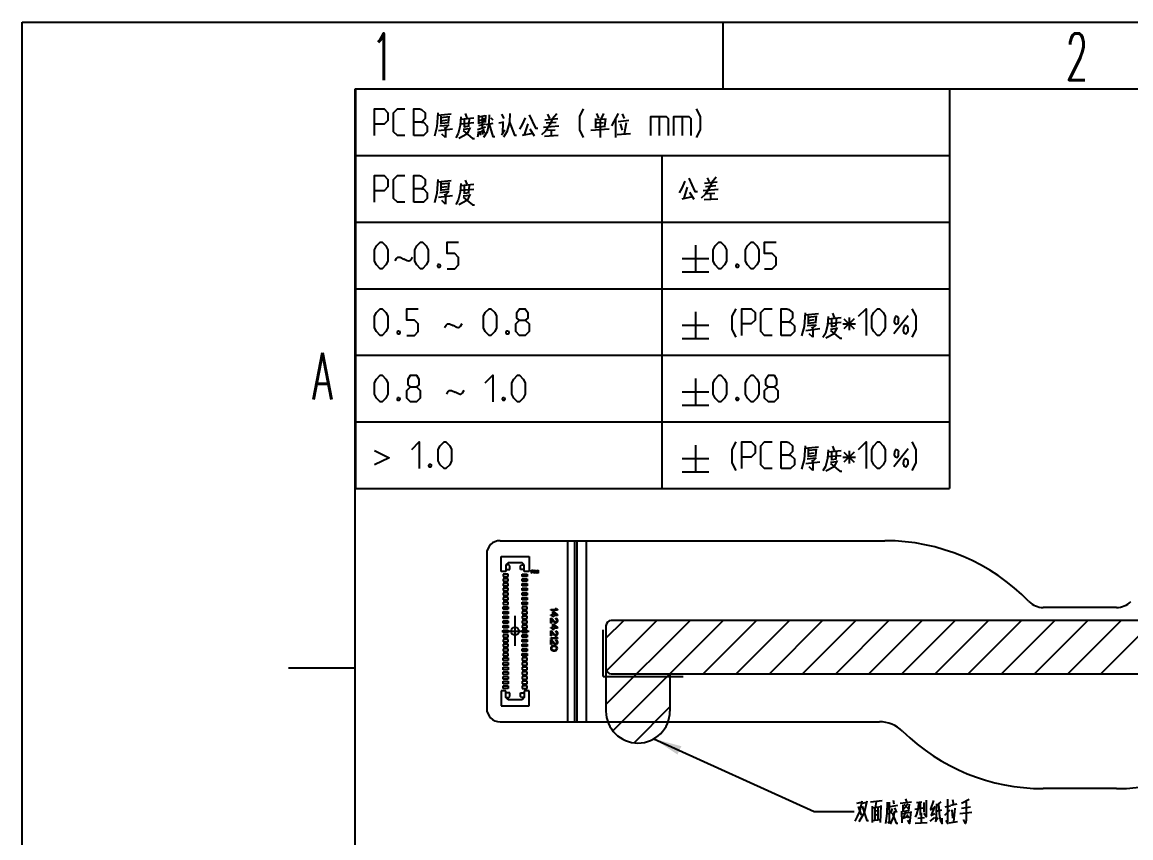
# Model space of a CAD drawing. Header units: millimetres. Extents: x 0 to 210, y 0 to 297.
# Drawn here: x 0 to 83.2, y 235.8 to 297 of the extents above; entities that cross this region are included whole.
import ezdxf

# ---------------------------------------------------------------- set-up
doc = ezdxf.new("R2010")
doc.units = ezdxf.units.MM
doc.header["$LTSCALE"] = 19.36
doc.layers.get('0').update_dxf_attribs({"linetype": 'CONTINUOUS'})
doc.layers.add('00_COSMETICS', color=7, linetype='CONTINUOUS')
doc.styles.get("Standard").update_dxf_attribs({"font": 'SIMPLEX.SHX', "width": 0.56})
doc.dimstyles.get("Standard").update_dxf_attribs({"dimtxt": 2, "dimasz": 2.1, "dimexe": 2, "dimexo": 0.35, "dimtad": 1, "dimzin": 0, "dimdsep": 46, "dimtxsty": 'Standard', "dimcen": 0.09, "dimazin": 0, "dimtol": 1, "dimtp": 0.01, "dimtm": 0.01, "dimtfac": 1, "dimtofl": 0, "dimtmove": 0, "dimatfit": 3, "dimfxl": 0, "dimtolj": 1, "dimtzin": 0, "dimarcsym": 0})

msp = doc.modelspace()

# ---------------------------------------------------------------- linework, layer by layer
at = {"color": 2}
for p, q in [((0, 0.009), (0, 297.009)), ((0, 297.009), (210, 297.009)), ((52.631, 292.009), (52.631, 297.009)), ((52.631, 292), (52.631, 297)), ((25.012, 292), (69.612, 292)), ((25.012, 292), (25.012, 262)), ((25.012, 291.991), (69.612, 291.991)), ((69.612, 291.991), (69.612, 261.991)), ((31.212, 290.027), (32.203, 290.124)), ((31.441, 289.962), (31.441, 289.349)), ((32.05, 289.898), (31.441, 289.833)), ((31.441, 289.607), (31.898, 289.672)), ((32.012, 289.478), (32.05, 289.962)), ((32.927, 289.736), (33.917, 289.833)), ((33.193, 289.736), (33.193, 289.124)), ((33.269, 290.156), (33.384, 289.833)), ((33.536, 289.22), (33.574, 289.736)), ((34.26, 290.027), (34.26, 289.382)), ((34.298, 289.898), (34.755, 289.995)), ((34.374, 289.736), (34.412, 289.607)), ((34.527, 289.962), (34.527, 288.995)), ((34.641, 289.801), (34.603, 289.607)), ((34.793, 290.027), (34.755, 289.478)), ((35.174, 289.833), (35.327, 289.672)), ((35.974, 290.091), (36.165, 289.769)), ((39.25, 289.672), (40.203, 289.769)), ((39.441, 290.091), (39.593, 289.769)), ((43.031, 289.769), (43.031, 289.059)), ((43.755, 289.736), (43.031, 289.672)), ((43.108, 290.156), (43.26, 289.801)), ((43.412, 288.349), (43.412, 289.704)), ((43.641, 290.156), (43.45, 289.736)), ((43.793, 289.769), (43.717, 289.188)), ((44.746, 290.156), (44.25, 289.22)), ((44.555, 289.769), (44.555, 288.349)), ((45.05, 290.124), (45.203, 289.769)), ((47.822, 289.919), (47.822, 288.491)), ((49.536, 289.919), (49.536, 288.491)), ((31.25, 288.865), (32.317, 288.995)), ((31.365, 289.22), (32.012, 289.285)), ((31.441, 289.414), (32.05, 289.478)), ((31.746, 288.995), (32.05, 289.317)), ((32.965, 289.382), (33.917, 289.478)), ((33.117, 288.962), (33.612, 289.027)), ((33.193, 289.156), (33.574, 289.22)), ((34.793, 289.124), (34.184, 288.93)), ((34.755, 289.349), (34.26, 289.22)), ((34.298, 289.446), (34.755, 289.543)), ((34.374, 288.833), (34.374, 288.511)), ((34.527, 288.898), (34.565, 288.575)), ((34.717, 288.64), (34.641, 288.962)), ((34.831, 289.317), (35.365, 289.414)), ((35.784, 289.446), (36.088, 289.511)), ((35.974, 288.543), (36.241, 288.93)), ((36.088, 289.543), (36.05, 288.607)), ((37.955, 289.382), (37.688, 288.543)), ((38.108, 288.995), (38.45, 288.478)), ((39.136, 289.124), (40.279, 289.22)), ((40.088, 289.478), (39.327, 289.414)), ((39.441, 288.898), (40.012, 288.93)), ((39.708, 288.898), (39.708, 288.446)), ((42.688, 288.898), (44.06, 288.995)), ((43.031, 289.124), (43.793, 289.188)), ((43.146, 289.446), (43.641, 289.478)), ((44.746, 289.543), (45.546, 289.64)), ((44.898, 289.382), (45.05, 288.898)), ((45.355, 289.446), (45.203, 288.607)), ((31.784, 288.349), (31.517, 288.607)), ((33.384, 288.607), (32.774, 288.285)), ((34.26, 288.801), (34.184, 288.382)), ((37.574, 288.511), (38.336, 288.672)), ((39.212, 288.446), (40.241, 288.511)), ((44.669, 288.575), (45.66, 288.64)), ((25.012, 286.991), (69.612, 286.991)), ((48.012, 286.991), (48.012, 261.991)), ((31.212, 285.027), (32.203, 285.124)), ((31.441, 284.962), (31.441, 284.349)), ((32.05, 284.898), (31.441, 284.833)), ((31.441, 284.607), (31.898, 284.672)), ((32.012, 284.478), (32.05, 284.962)), ((32.927, 284.736), (33.917, 284.833)), ((33.193, 284.736), (33.193, 284.124)), ((33.269, 285.156), (33.384, 284.833)), ((33.536, 284.22), (33.574, 284.736)), ((51.231, 284.91), (52.184, 285.007)), ((52.069, 284.717), (51.308, 284.652)), ((51.422, 285.329), (51.574, 285.007)), ((31.25, 283.865), (32.317, 283.995)), ((31.365, 284.22), (32.012, 284.285)), ((31.441, 284.414), (32.05, 284.478)), ((31.746, 283.995), (32.05, 284.317)), ((32.965, 284.382), (33.917, 284.478)), ((33.117, 283.962), (33.612, 284.027)), ((33.193, 284.156), (33.574, 284.22)), ((49.555, 283.749), (50.317, 283.91)), ((49.936, 284.62), (49.669, 283.781)), ((50.088, 284.233), (50.431, 283.716)), ((51.117, 284.362), (52.26, 284.458)), ((51.422, 284.136), (51.993, 284.168)), ((51.688, 284.136), (51.688, 283.684)), ((31.784, 283.349), (31.517, 283.607)), ((33.384, 283.607), (32.774, 283.285)), ((51.193, 283.684), (52.222, 283.749)), ((25.012, 281.991), (69.612, 281.991)), ((50.546, 280.253), (50.546, 278.253)), ((28.907, 279.091), (28.641, 279.22)), ((29.288, 279.349), (29.174, 279.156)), ((49.546, 279.253), (51.546, 279.253)), ((49.546, 278.253), (51.546, 278.253)), ((25.012, 276.991), (69.612, 276.991)), ((50.546, 275.253), (50.546, 273.253)), ((58.784, 275.027), (59.774, 275.124)), ((59.012, 274.962), (59.012, 274.349)), ((59.622, 274.898), (59.012, 274.833)), ((59.012, 274.607), (59.469, 274.672)), ((59.584, 274.478), (59.622, 274.962)), ((60.498, 274.736), (61.488, 274.833)), ((60.765, 274.736), (60.765, 274.124)), ((60.841, 275.156), (60.955, 274.833)), ((61.108, 274.22), (61.146, 274.736)), ((61.698, 274.729), (62.46, 273.967)), ((62.46, 274.729), (61.698, 273.967)), ((62.079, 274.824), (62.079, 273.872)), ((66.517, 274.962), (65.45, 273.607)), ((65.527, 274.833), (65.488, 274.736)), ((65.488, 274.736), (65.488, 274.607)), ((65.565, 274.898), (65.527, 274.833)), ((65.641, 274.93), (65.565, 274.898)), ((65.641, 274.93), (65.717, 274.898)), ((65.717, 274.898), (65.755, 274.833)), ((65.755, 274.833), (65.793, 274.736)), ((32.622, 274.091), (32.355, 274.22)), ((33.003, 274.349), (32.888, 274.156)), ((49.546, 274.253), (51.546, 274.253)), ((58.822, 273.865), (59.888, 273.995)), ((58.936, 274.22), (59.584, 274.285)), ((59.012, 274.414), (59.622, 274.478)), ((59.317, 273.995), (59.622, 274.317)), ((60.536, 274.382), (61.488, 274.478)), ((60.688, 273.962), (61.184, 274.027)), ((60.765, 274.156), (61.146, 274.22)), ((61.603, 274.348), (62.555, 274.348)), ((65.488, 274.511), (65.488, 274.607)), ((65.527, 274.382), (65.488, 274.511)), ((65.565, 274.349), (65.527, 274.382)), ((65.641, 274.317), (65.565, 274.349)), ((65.641, 274.317), (65.717, 274.349)), ((66.327, 274.22), (66.25, 274.22)), ((66.327, 274.22), (66.403, 274.22)), ((49.546, 273.253), (51.546, 273.253)), ((59.355, 273.349), (59.088, 273.607)), ((60.955, 273.607), (60.346, 273.285)), ((66.327, 273.607), (66.403, 273.64)), ((66.403, 273.64), (66.441, 273.704)), ((25.012, 271.991), (69.612, 271.991)), ((50.546, 270.253), (50.546, 268.253)), ((32.765, 269.091), (32.498, 269.22)), ((33.146, 269.349), (33.031, 269.156)), ((49.546, 269.253), (51.546, 269.253)), ((49.546, 268.253), (51.546, 268.253)), ((25.012, 266.991), (69.612, 266.991)), ((50.546, 265.253), (50.546, 263.253)), ((58.784, 265.027), (59.774, 265.124)), ((59.012, 264.962), (59.012, 264.349)), ((59.622, 264.898), (59.012, 264.833)), ((59.584, 264.478), (59.622, 264.962)), ((60.498, 264.736), (61.488, 264.833)), ((60.765, 264.736), (60.765, 264.124)), ((60.841, 265.156), (60.955, 264.833)), ((61.108, 264.22), (61.146, 264.736)), ((61.698, 264.729), (62.46, 263.967)), ((62.46, 264.729), (61.698, 263.967)), ((62.079, 264.824), (62.079, 263.872)), ((66.517, 264.962), (65.45, 263.607)), ((65.527, 264.833), (65.488, 264.736)), ((65.488, 264.736), (65.488, 264.607)), ((65.565, 264.898), (65.527, 264.833)), ((65.641, 264.93), (65.565, 264.898)), ((65.641, 264.93), (65.717, 264.898)), ((65.717, 264.898), (65.755, 264.833)), ((65.755, 264.833), (65.793, 264.736)), ((49.546, 264.253), (51.546, 264.253)), ((58.822, 263.865), (59.888, 263.995)), ((58.936, 264.22), (59.584, 264.285)), ((59.012, 264.607), (59.469, 264.672)), ((59.012, 264.414), (59.622, 264.478)), ((59.317, 263.995), (59.622, 264.317)), ((60.536, 264.382), (61.488, 264.478)), ((60.688, 263.962), (61.184, 264.027)), ((60.765, 264.156), (61.146, 264.22)), ((61.603, 264.348), (62.555, 264.348)), ((65.488, 264.511), (65.488, 264.607)), ((65.527, 264.382), (65.488, 264.511)), ((65.565, 264.349), (65.527, 264.382)), ((65.641, 264.317), (65.565, 264.349)), ((65.641, 264.317), (65.717, 264.349)), ((66.327, 264.22), (66.25, 264.22)), ((66.327, 264.22), (66.403, 264.22)), ((49.546, 263.253), (51.546, 263.253)), ((59.355, 263.349), (59.088, 263.607)), ((60.955, 263.607), (60.346, 263.285)), ((66.327, 263.607), (66.403, 263.64)), ((66.403, 263.64), (66.441, 263.704)), ((25.012, 261.991), (69.612, 261.991)), ((43.829, 250.737), (45.162, 252.07)), ((43.829, 248.248), (47.651, 252.07)), ((43.829, 245.759), (50.14, 252.07)), ((44.344, 243.785), (52.629, 252.07)), ((51.118, 248.07), (55.118, 252.07)), ((53.607, 248.07), (57.607, 252.07)), ((56.096, 248.07), (60.096, 252.07)), ((58.585, 248.07), (62.585, 252.07)), ((61.074, 248.07), (65.074, 252.07)), ((63.563, 248.07), (67.563, 252.07)), ((66.052, 248.07), (70.052, 252.07)), ((68.541, 248.07), (72.541, 252.07)), ((71.03, 248.07), (75.03, 252.07)), ((73.519, 248.07), (77.519, 252.07)), ((76.008, 248.07), (80.008, 252.07)), ((78.497, 248.07), (82.497, 252.07)), ((80.986, 248.07), (84.986, 252.07)), ((20, 248.509), (25, 248.509)), ((45.936, 242.888), (48.629, 245.581)), ((62.672, 238.368), (63.018, 238.433)), ((62.752, 238.11), (62.992, 237.465)), ((63.098, 238.368), (63.392, 238.433)), ((64.565, 238.53), (63.685, 238.433)), ((63.818, 238.142), (63.818, 236.917)), ((64.458, 238.078), (63.818, 237.981)), ((64.058, 238.013), (64.138, 238.465)), ((64.432, 236.917), (64.485, 238.175)), ((64.938, 238.433), (64.912, 237.594)), ((64.938, 238.304), (65.098, 238.336)), ((65.098, 238.433), (65.098, 236.852)), ((65.178, 238.11), (65.738, 238.207)), ((65.392, 238.594), (65.445, 238.304)), ((65.925, 238.368), (66.778, 238.465)), ((66.112, 238.239), (66.112, 237.788)), ((66.485, 238.304), (66.192, 237.917)), ((66.192, 238.271), (66.512, 237.949)), ((66.325, 238.691), (66.378, 238.465)), ((66.565, 237.788), (66.618, 238.271)), ((67.152, 238.401), (67.552, 238.465)), ((67.418, 238.433), (67.418, 237.465)), ((67.685, 238.401), (67.685, 237.691)), ((68.405, 238.562), (68.192, 237.917)), ((68.512, 238.142), (68.245, 237.465)), ((68.645, 238.304), (68.592, 236.981)), ((69.658, 238.142), (69.258, 238.046)), ((70.165, 238.271), (69.685, 238.175)), ((69.845, 238.626), (69.925, 238.239)), ((71.098, 238.626), (70.512, 238.336)), ((70.512, 237.981), (71.205, 238.078)), ((64.005, 238.013), (64.005, 237.078)), ((64.192, 237.788), (64.005, 237.755)), ((64.005, 237.465), (64.192, 237.497)), ((64.245, 238.013), (64.245, 237.11)), ((64.912, 237.594), (64.805, 236.82)), ((64.912, 237.562), (65.072, 237.594)), ((64.938, 237.917), (65.072, 237.981)), ((65.312, 237.949), (65.178, 237.594)), ((65.498, 238.013), (65.632, 237.659)), ((66.005, 237.755), (66.032, 236.884)), ((66.032, 237.594), (66.698, 237.691)), ((66.085, 237.755), (66.565, 237.82)), ((66.112, 237.239), (66.458, 237.368)), ((66.352, 237.788), (66.138, 237.239)), ((66.405, 237.497), (66.538, 237.239)), ((67.018, 237.917), (67.605, 238.013)), ((67.232, 237.239), (67.738, 237.272)), ((67.498, 237.626), (67.498, 236.917)), ((68.165, 237.852), (68.458, 238.013)), ((68.165, 237.013), (68.512, 237.272)), ((68.218, 237.433), (68.512, 237.594)), ((68.538, 236.981), (68.778, 237.272)), ((68.645, 237.755), (69.045, 237.852)), ((69.258, 237.465), (69.658, 237.852)), ((69.792, 237.852), (69.845, 237.239)), ((69.952, 236.949), (70.032, 237.981)), ((70.405, 237.594), (71.285, 237.691)), ((63.818, 237.046), (64.432, 237.142)), ((65.098, 236.82), (64.992, 236.949)), ((67.045, 236.852), (67.952, 236.917)), ((69.605, 236.884), (70.218, 236.981))]:
    msp.add_line(p, q, dxfattribs=at)
at = {"color": 7}
for p, q in [((25, 5.009), (25, 292.009)), ((25, 292.009), (205, 292.009)), ((25, 292), (205, 292)), ((35.876, 258.07), (64.767, 258.07)), ((34.876, 257.07), (34.876, 245.47)), ((82.157, 253.053), (76.657, 253.053)), ((43.829, 251.67), (43.829, 248.47)), ((106.883, 252.07), (44.229, 252.07)), ((44.229, 248.07), (106.883, 248.07)), ((35.876, 244.47), (64.352, 244.47)), ((82.157, 239.453), (76.657, 239.453))]:
    msp.add_line(p, q, dxfattribs=at)
at = {"color": 9}
for p, q in [((40.97, 244.47), (40.97, 258.07)), ((41.498, 244.47), (41.498, 258.07)), ((41.652, 258.07), (41.652, 244.47)), ((42.329, 258.07), (42.329, 244.47))]:
    msp.add_line(p, q, dxfattribs=at)
at = {"color": 4}
for p, q in [((43.629, 247.87), (43.629, 251.37)), ((43.829, 248.47), (43.829, 245.27)), ((48.629, 248.07), (48.629, 245.27)), ((43.629, 247.87), (49.629, 247.87))]:
    msp.add_line(p, q, dxfattribs=at)
at = {"color": 2}
for points in [[(26.45, 288.491), (26.45, 290.491), (27.165, 290.491), (27.45, 290.205), (27.45, 289.634), (27.165, 289.348), (26.45, 289.348)], [(28.736, 288.491), (28.165, 288.491), (27.879, 288.776), (27.879, 290.205), (28.165, 290.491), (28.736, 290.491)], [(29.403, 288.491), (29.403, 290.491), (29.831, 290.491), (29.974, 290.443), (30.26, 290.205), (30.26, 289.776), (29.974, 289.491), (29.403, 289.491)], [(42.146, 288.348), (41.86, 288.919), (41.86, 289.919), (42.146, 290.491)], [(50.631, 288.348), (50.917, 288.919), (50.917, 289.919), (50.631, 290.491)], [(31.212, 290.188), (31.136, 289.156), (30.946, 288.446)], [(32.927, 289.898), (32.888, 289.253), (32.736, 288.64), (32.546, 288.317)], [(35.06, 290.059), (35.022, 289.382), (34.908, 288.769), (34.641, 288.349)], [(36.622, 290.156), (36.584, 289.511), (36.965, 288.511), (37.117, 288.511)], [(37.765, 289.833), (37.536, 289.317), (37.346, 288.962)], [(38.069, 290.059), (38.527, 289.059), (38.717, 289.059)], [(40.127, 290.124), (39.784, 289.736), (39.631, 289.349), (39.288, 288.833), (38.984, 288.543)], [(47.203, 288.491), (47.203, 289.919), (48.346, 289.919), (48.488, 289.776), (48.488, 288.491)], [(48.917, 288.491), (48.917, 289.919), (50.06, 289.919), (50.203, 289.776), (50.203, 288.491)], [(29.974, 289.491), (30.117, 289.491), (30.403, 289.205), (30.403, 288.776), (30.117, 288.491), (29.403, 288.491)], [(31.708, 289.124), (31.784, 288.93), (31.784, 288.349)], [(33.117, 288.865), (33.803, 288.285), (33.955, 288.285)], [(33.384, 288.607), (33.498, 288.801), (33.65, 289.091)], [(35.06, 289.349), (35.327, 288.414), (35.479, 288.414)], [(36.584, 289.511), (36.393, 288.769), (36.127, 288.382)], [(26.45, 283.491), (26.45, 285.491), (27.165, 285.491), (27.45, 285.205), (27.45, 284.634), (27.165, 284.348), (26.45, 284.348)], [(28.736, 283.491), (28.165, 283.491), (27.879, 283.776), (27.879, 285.205), (28.165, 285.491), (28.736, 285.491)], [(29.403, 283.491), (29.403, 285.491), (29.831, 285.491), (29.974, 285.443), (30.26, 285.205), (30.26, 284.776), (29.974, 284.491), (29.403, 284.491)], [(31.212, 285.188), (31.136, 284.156), (30.946, 283.446)], [(32.927, 284.898), (32.888, 284.253), (32.736, 283.64), (32.546, 283.317)], [(49.746, 285.071), (49.517, 284.555), (49.327, 284.2)], [(50.05, 285.297), (50.508, 284.297), (50.698, 284.297)], [(52.107, 285.362), (51.765, 284.975), (51.612, 284.587), (51.269, 284.071), (50.965, 283.781)], [(29.974, 284.491), (30.117, 284.491), (30.403, 284.205), (30.403, 283.776), (30.117, 283.491), (29.403, 283.491)], [(31.708, 284.124), (31.784, 283.93), (31.784, 283.349)], [(33.117, 283.865), (33.803, 283.285), (33.955, 283.285)], [(33.384, 283.607), (33.498, 283.801), (33.65, 284.091)], [(26.45, 279.062), (26.45, 279.919), (26.593, 280.205), (26.879, 280.491), (27.022, 280.491), (27.308, 280.205), (27.45, 279.919), (27.45, 279.062), (27.308, 278.776), (27.022, 278.491), (26.879, 278.491), (26.593, 278.776), (26.45, 279.062)], [(29.479, 279.062), (29.479, 279.919), (29.622, 280.205), (29.908, 280.491), (30.05, 280.491), (30.336, 280.205), (30.479, 279.919), (30.479, 279.062), (30.336, 278.776), (30.05, 278.491), (29.908, 278.491), (29.622, 278.776), (29.479, 279.062)], [(31.908, 278.491), (32.479, 278.491), (32.765, 278.776), (32.765, 279.348), (32.479, 279.634), (31.908, 279.634), (31.908, 280.491), (32.765, 280.491)], [(51.879, 279.062), (51.879, 279.919), (52.022, 280.205), (52.308, 280.491), (52.45, 280.491), (52.736, 280.205), (52.879, 279.919), (52.879, 279.062), (52.736, 278.776), (52.45, 278.491), (52.308, 278.491), (52.022, 278.776), (51.879, 279.062)], [(54.307, 279.062), (54.307, 279.919), (54.45, 280.205), (54.736, 280.491), (54.879, 280.491), (55.165, 280.205), (55.307, 279.919), (55.307, 279.062), (55.165, 278.776), (54.879, 278.491), (54.736, 278.491), (54.45, 278.776), (54.307, 279.062)], [(55.736, 278.491), (56.308, 278.491), (56.593, 278.776), (56.593, 279.348), (56.308, 279.634), (55.736, 279.634), (55.736, 280.491), (56.593, 280.491)], [(27.993, 279.091), (28.108, 279.253), (28.222, 279.349), (28.298, 279.349), (28.374, 279.349), (28.641, 279.22)], [(29.174, 279.156), (29.098, 279.091), (29.022, 279.059), (28.907, 279.091)], [(31.336, 278.824), (31.384, 278.729), (31.384, 278.681), (31.336, 278.586), (31.241, 278.586), (31.193, 278.681), (31.193, 278.729), (31.241, 278.824), (31.336, 278.824)], [(53.736, 278.824), (53.784, 278.729), (53.784, 278.681), (53.736, 278.586), (53.641, 278.586), (53.593, 278.681), (53.593, 278.729), (53.641, 278.824), (53.736, 278.824)], [(26.45, 274.062), (26.45, 274.919), (26.593, 275.205), (26.879, 275.491), (27.022, 275.491), (27.308, 275.205), (27.45, 274.919), (27.45, 274.062), (27.308, 273.776), (27.022, 273.491), (26.879, 273.491), (26.593, 273.776), (26.45, 274.062)], [(28.879, 273.491), (29.45, 273.491), (29.736, 273.776), (29.736, 274.348), (29.45, 274.634), (28.879, 274.634), (28.879, 275.491), (29.736, 275.491)], [(34.622, 274.062), (34.622, 274.919), (34.765, 275.205), (35.05, 275.491), (35.193, 275.491), (35.479, 275.205), (35.622, 274.919), (35.622, 274.062), (35.479, 273.776), (35.193, 273.491), (35.05, 273.491), (34.765, 273.776), (34.622, 274.062)], [(37.336, 274.634), (37.146, 274.776), (37.146, 275.205), (37.336, 275.491), (37.765, 275.491), (37.955, 275.205), (37.955, 274.776), (37.765, 274.634), (38.05, 274.348), (38.05, 273.776), (37.765, 273.491), (37.336, 273.491), (37.05, 273.776)], [(53.593, 273.348), (53.307, 273.919), (53.307, 274.919), (53.593, 275.491)], [(54.022, 273.491), (54.022, 275.491), (54.736, 275.491), (55.022, 275.205), (55.022, 274.634), (54.736, 274.348), (54.022, 274.348)], [(56.308, 273.491), (55.736, 273.491), (55.45, 273.776), (55.45, 275.205), (55.736, 275.491), (56.308, 275.491)], [(56.974, 273.491), (56.974, 275.491), (57.403, 275.491), (57.546, 275.443), (57.831, 275.205), (57.831, 274.776), (57.546, 274.491), (56.974, 274.491)], [(58.784, 275.188), (58.707, 274.156), (58.517, 273.446)], [(60.498, 274.898), (60.46, 274.253), (60.308, 273.64), (60.117, 273.317)], [(62.793, 274.919), (63.365, 275.491), (63.365, 273.491)], [(63.793, 274.062), (63.793, 274.919), (63.936, 275.205), (64.222, 275.491), (64.365, 275.491), (64.65, 275.205), (64.793, 274.919), (64.793, 274.062), (64.65, 273.776), (64.365, 273.491), (64.222, 273.491), (63.936, 273.776), (63.793, 274.062)], [(65.717, 274.349), (65.755, 274.382), (65.793, 274.511), (65.793, 274.607), (65.793, 274.736)], [(66.822, 273.348), (67.108, 273.919), (67.108, 274.919), (66.822, 275.491)], [(31.708, 274.091), (31.822, 274.253), (31.936, 274.349), (32.012, 274.349), (32.088, 274.349), (32.355, 274.22)], [(32.888, 274.156), (32.812, 274.091), (32.736, 274.059), (32.622, 274.091)], [(37.05, 273.776), (37.05, 274.348), (37.336, 274.634), (37.765, 274.634)], [(57.546, 274.491), (57.688, 274.491), (57.974, 274.205), (57.974, 273.776), (57.688, 273.491), (56.974, 273.491)], [(59.279, 274.124), (59.355, 273.93), (59.355, 273.349)], [(60.688, 273.865), (61.374, 273.285), (61.527, 273.285)], [(60.955, 273.607), (61.069, 273.801), (61.222, 274.091)], [(66.25, 274.22), (66.212, 274.156), (66.174, 274.059), (66.174, 273.93)], [(66.327, 273.607), (66.25, 273.64), (66.212, 273.704), (66.174, 273.801), (66.174, 273.93)], [(66.403, 274.22), (66.441, 274.156), (66.479, 274.059)], [(66.479, 274.059), (66.479, 273.93), (66.479, 273.801), (66.441, 273.704)], [(28.308, 273.824), (28.355, 273.729), (28.355, 273.681), (28.308, 273.586), (28.212, 273.586), (28.165, 273.681), (28.165, 273.729), (28.212, 273.824), (28.308, 273.824)], [(36.479, 273.824), (36.527, 273.729), (36.527, 273.681), (36.479, 273.586), (36.384, 273.586), (36.336, 273.681), (36.336, 273.729), (36.384, 273.824), (36.479, 273.824)], [(26.45, 269.062), (26.45, 269.919), (26.593, 270.205), (26.879, 270.491), (27.022, 270.491), (27.308, 270.205), (27.45, 269.919), (27.45, 269.062), (27.308, 268.776), (27.022, 268.491), (26.879, 268.491), (26.593, 268.776), (26.45, 269.062)], [(29.165, 269.634), (28.974, 269.776), (28.974, 270.205), (29.165, 270.491), (29.593, 270.491), (29.784, 270.205), (29.784, 269.776), (29.593, 269.634), (29.879, 269.348), (29.879, 268.776), (29.593, 268.491), (29.165, 268.491), (28.879, 268.776)], [(34.765, 269.919), (35.336, 270.491), (35.336, 268.491)], [(36.765, 269.062), (36.765, 269.919), (36.908, 270.205), (37.193, 270.491), (37.336, 270.491), (37.622, 270.205), (37.765, 269.919), (37.765, 269.062), (37.622, 268.776), (37.336, 268.491), (37.193, 268.491), (36.908, 268.776), (36.765, 269.062)], [(51.879, 269.062), (51.879, 269.919), (52.022, 270.205), (52.308, 270.491), (52.45, 270.491), (52.736, 270.205), (52.879, 269.919), (52.879, 269.062), (52.736, 268.776), (52.45, 268.491), (52.308, 268.491), (52.022, 268.776), (51.879, 269.062)], [(54.307, 269.062), (54.307, 269.919), (54.45, 270.205), (54.736, 270.491), (54.879, 270.491), (55.165, 270.205), (55.307, 269.919), (55.307, 269.062), (55.165, 268.776), (54.879, 268.491), (54.736, 268.491), (54.45, 268.776), (54.307, 269.062)], [(56.022, 269.634), (55.831, 269.776), (55.831, 270.205), (56.022, 270.491), (56.45, 270.491), (56.641, 270.205), (56.641, 269.776), (56.45, 269.634), (56.736, 269.348), (56.736, 268.776), (56.45, 268.491), (56.022, 268.491), (55.736, 268.776)], [(28.879, 268.776), (28.879, 269.348), (29.165, 269.634), (29.593, 269.634)], [(31.85, 269.091), (31.965, 269.253), (32.079, 269.349), (32.155, 269.349), (32.231, 269.349), (32.498, 269.22)], [(33.031, 269.156), (32.955, 269.091), (32.879, 269.059), (32.765, 269.091)], [(55.736, 268.776), (55.736, 269.348), (56.022, 269.634), (56.45, 269.634)], [(28.308, 268.824), (28.355, 268.729), (28.355, 268.681), (28.308, 268.586), (28.212, 268.586), (28.165, 268.681), (28.165, 268.729), (28.212, 268.824), (28.308, 268.824)], [(36.193, 268.824), (36.241, 268.729), (36.241, 268.681), (36.193, 268.586), (36.098, 268.586), (36.05, 268.681), (36.05, 268.729), (36.098, 268.824), (36.193, 268.824)], [(53.736, 268.824), (53.784, 268.729), (53.784, 268.681), (53.736, 268.586), (53.641, 268.586), (53.593, 268.681), (53.593, 268.729), (53.641, 268.824), (53.736, 268.824)], [(26.441, 264.833), (27.546, 264.285), (26.441, 263.769)], [(29.241, 264.919), (29.812, 265.491), (29.812, 263.491)], [(31.241, 264.062), (31.241, 264.919), (31.384, 265.205), (31.669, 265.491), (31.812, 265.491), (32.098, 265.205), (32.241, 264.919), (32.241, 264.062), (32.098, 263.776), (31.812, 263.491), (31.669, 263.491), (31.384, 263.776), (31.241, 264.062)], [(53.593, 263.348), (53.307, 263.919), (53.307, 264.919), (53.593, 265.491)], [(54.022, 263.491), (54.022, 265.491), (54.736, 265.491), (55.022, 265.205), (55.022, 264.634), (54.736, 264.348), (54.022, 264.348)], [(56.308, 263.491), (55.736, 263.491), (55.45, 263.776), (55.45, 265.205), (55.736, 265.491), (56.308, 265.491)], [(56.974, 263.491), (56.974, 265.491), (57.403, 265.491), (57.546, 265.443), (57.831, 265.205), (57.831, 264.776), (57.546, 264.491), (56.974, 264.491)], [(58.784, 265.188), (58.707, 264.156), (58.517, 263.446)], [(60.498, 264.898), (60.46, 264.253), (60.308, 263.64), (60.117, 263.317)], [(62.793, 264.919), (63.365, 265.491), (63.365, 263.491)], [(63.793, 264.062), (63.793, 264.919), (63.936, 265.205), (64.222, 265.491), (64.365, 265.491), (64.65, 265.205), (64.793, 264.919), (64.793, 264.062), (64.65, 263.776), (64.365, 263.491), (64.222, 263.491), (63.936, 263.776), (63.793, 264.062)], [(65.717, 264.349), (65.755, 264.382), (65.793, 264.511), (65.793, 264.607), (65.793, 264.736)], [(66.822, 263.348), (67.108, 263.919), (67.108, 264.919), (66.822, 265.491)], [(57.546, 264.491), (57.688, 264.491), (57.974, 264.205), (57.974, 263.776), (57.688, 263.491), (56.974, 263.491)], [(59.279, 264.124), (59.355, 263.93), (59.355, 263.349)], [(60.688, 263.865), (61.374, 263.285), (61.527, 263.285)], [(60.955, 263.607), (61.069, 263.801), (61.222, 264.091)], [(66.25, 264.22), (66.212, 264.156), (66.174, 264.059), (66.174, 263.93)], [(66.327, 263.607), (66.25, 263.64), (66.212, 263.704), (66.174, 263.801), (66.174, 263.93)], [(66.403, 264.22), (66.441, 264.156), (66.479, 264.059)], [(66.479, 264.059), (66.479, 263.93), (66.479, 263.801), (66.441, 263.704)], [(30.669, 263.824), (30.717, 263.729), (30.717, 263.681), (30.669, 263.586), (30.574, 263.586), (30.527, 263.681), (30.527, 263.729), (30.574, 263.824), (30.669, 263.824)], [(63.045, 238.497), (62.885, 237.788), (62.698, 237.368), (62.512, 237.013)], [(63.418, 238.497), (63.205, 237.626), (62.805, 236.949)], [(63.072, 238.142), (63.418, 237.046), (63.525, 237.046)], [(67.285, 238.401), (67.258, 237.981), (67.152, 237.53), (67.045, 237.304)], [(67.872, 238.594), (67.872, 237.336), (67.685, 237.594)], [(68.965, 238.465), (68.805, 238.304), (68.645, 238.207)], [(68.805, 238.304), (68.832, 237.594), (68.912, 237.078), (69.072, 236.82), (69.072, 237.239)], [(69.338, 237.078), (69.498, 236.82), (69.498, 238.659)], [(70.858, 238.465), (70.858, 237.078), (70.832, 236.82), (70.672, 237.142)], [(65.498, 237.755), (65.418, 237.368), (65.152, 236.788)], [(65.312, 237.626), (65.605, 236.852), (65.738, 236.852)], [(66.725, 237.723), (66.618, 236.82), (66.485, 237.078)]]:
    msp.add_lwpolyline(points, dxfattribs=at)
at = {"color": 7}
for centre, radius, start, end in [((35.876, 257.07), 1, 90, 180), ((64.767, 242.97), 15.1, 44.25124, 90), ((76.657, 254.553), 1.5, 224.25124, 270), ((82.157, 254.553), 1.5, 270, 315.74876), ((44.229, 251.67), 0.4, 90, 180), ((44.229, 248.47), 0.4, 180, 270), ((35.876, 245.47), 1, 180, 270), ((64.352, 241.97), 2.5, 45.64124, 90), ((76.657, 254.553), 15.1, 225.64124, 270), ((82.157, 254.553), 15.1, 270, 314.35876)]:
    msp.add_arc(centre, radius, start, end, dxfattribs=at)
at = {"color": 4}
msp.add_arc((46.229, 245.27), 2.4, 180, 360, dxfattribs=at)
at = {"layer": '00_COSMETICS', "color": 2}
for p, q in [((35.956, 255.75), (35.956, 256.87)), ((35.956, 256.87), (38.056, 256.87)), ((36.486, 256.41), (36.321, 256.25)), ((37.526, 256.41), (36.486, 256.41)), ((37.691, 256.25), (37.526, 256.41)), ((38.056, 256.87), (38.056, 255.75)), ((36.321, 255.75), (35.956, 255.75)), ((36.106, 255.56), (36.106, 255.38)), ((36.476, 255.56), (36.106, 255.56)), ((36.321, 256.25), (36.321, 255.75)), ((36.531, 256.25), (36.321, 256.25)), ((36.321, 255.9), (36.601, 255.9)), ((36.476, 255.38), (36.476, 255.56)), ((36.601, 256.18), (36.531, 256.25)), ((36.601, 255.9), (36.601, 256.18)), ((37.411, 256.18), (37.481, 256.25)), ((37.411, 255.9), (37.411, 256.18)), ((37.691, 255.9), (37.411, 255.9)), ((37.481, 256.25), (37.691, 256.25)), ((37.536, 255.38), (37.536, 255.56)), ((37.536, 255.56), (37.906, 255.56)), ((37.691, 255.75), (37.691, 256.25)), ((38.056, 255.75), (37.691, 255.75)), ((37.906, 255.56), (37.906, 255.38)), ((38.231, 255.638), (38.231, 255.845)), ((38.231, 255.845), (38.334, 255.845)), ((38.257, 255.638), (38.231, 255.638)), ((38.257, 255.823), (38.257, 255.757)), ((38.338, 255.823), (38.257, 255.823)), ((38.257, 255.757), (38.338, 255.757)), ((38.257, 255.73), (38.257, 255.638)), ((38.334, 255.73), (38.257, 255.73)), ((38.334, 255.845), (38.356, 255.84)), ((38.356, 255.735), (38.334, 255.73)), ((38.351, 255.818), (38.338, 255.823)), ((38.338, 255.757), (38.351, 255.761)), ((38.36, 255.809), (38.351, 255.818)), ((38.351, 255.761), (38.36, 255.77)), ((38.356, 255.84), (38.373, 255.827)), ((38.373, 255.748), (38.356, 255.735)), ((38.364, 255.796), (38.36, 255.809)), ((38.36, 255.77), (38.364, 255.783)), ((38.364, 255.783), (38.364, 255.796)), ((38.373, 255.827), (38.386, 255.809)), ((38.386, 255.766), (38.373, 255.748)), ((38.386, 255.809), (38.39, 255.796)), ((38.39, 255.779), (38.386, 255.766)), ((38.39, 255.796), (38.39, 255.779)), ((38.424, 255.638), (38.424, 255.845)), ((38.424, 255.845), (38.45, 255.845)), ((38.45, 255.638), (38.424, 255.638)), ((38.45, 255.845), (38.45, 255.638)), ((38.484, 255.638), (38.484, 255.845)), ((38.484, 255.845), (38.523, 255.845)), ((38.51, 255.638), (38.484, 255.638)), ((38.51, 255.818), (38.51, 255.638)), ((38.618, 255.638), (38.51, 255.818)), ((38.523, 255.845), (38.631, 255.669)), ((38.656, 255.638), (38.618, 255.638)), ((38.631, 255.669), (38.631, 255.845)), ((38.631, 255.845), (38.656, 255.845)), ((38.656, 255.845), (38.656, 255.638)), ((38.691, 255.814), (38.717, 255.845)), ((38.691, 255.779), (38.691, 255.814)), ((38.717, 255.809), (38.691, 255.779)), ((38.717, 255.845), (38.742, 255.845)), ((38.717, 255.638), (38.717, 255.809)), ((38.742, 255.638), (38.717, 255.638)), ((38.742, 255.845), (38.742, 255.638)), ((36.106, 255.38), (36.476, 255.38)), ((36.106, 255.21), (36.106, 255.03)), ((36.476, 255.21), (36.106, 255.21)), ((36.106, 255.03), (36.476, 255.03)), ((36.106, 254.86), (36.106, 254.68)), ((36.476, 254.86), (36.106, 254.86)), ((36.476, 255.03), (36.476, 255.21)), ((36.476, 254.68), (36.476, 254.86)), ((37.906, 255.38), (37.536, 255.38)), ((37.536, 255.03), (37.536, 255.21)), ((37.536, 255.21), (37.906, 255.21)), ((37.906, 255.03), (37.536, 255.03)), ((37.536, 254.68), (37.536, 254.86)), ((37.536, 254.86), (37.906, 254.86)), ((37.906, 255.21), (37.906, 255.03)), ((37.906, 254.86), (37.906, 254.68)), ((36.106, 254.68), (36.476, 254.68)), ((36.106, 254.51), (36.106, 254.33)), ((36.476, 254.51), (36.106, 254.51)), ((36.106, 254.33), (36.476, 254.33)), ((36.106, 254.16), (36.106, 253.98)), ((36.476, 254.16), (36.106, 254.16)), ((36.106, 253.98), (36.476, 253.98)), ((36.476, 254.33), (36.476, 254.51)), ((36.476, 253.98), (36.476, 254.16)), ((37.906, 254.68), (37.536, 254.68)), ((37.536, 254.33), (37.536, 254.51)), ((37.536, 254.51), (37.906, 254.51)), ((37.906, 254.33), (37.536, 254.33)), ((37.536, 253.98), (37.536, 254.16)), ((37.536, 254.16), (37.906, 254.16)), ((37.906, 253.98), (37.536, 253.98)), ((37.906, 254.51), (37.906, 254.33)), ((37.906, 254.16), (37.906, 253.98)), ((36.106, 253.81), (36.106, 253.63)), ((36.476, 253.81), (36.106, 253.81)), ((36.106, 253.63), (36.476, 253.63)), ((36.106, 253.46), (36.106, 253.28)), ((36.476, 253.46), (36.106, 253.46)), ((36.106, 253.28), (36.476, 253.28)), ((36.106, 252.93), (36.106, 253.11)), ((36.106, 253.11), (36.476, 253.11)), ((36.476, 253.63), (36.476, 253.81)), ((36.476, 253.28), (36.476, 253.46)), ((36.476, 253.11), (36.476, 252.93)), ((37.536, 253.63), (37.536, 253.81)), ((37.536, 253.81), (37.906, 253.81)), ((37.906, 253.63), (37.536, 253.63)), ((37.536, 253.28), (37.536, 253.46)), ((37.536, 253.46), (37.906, 253.46)), ((37.906, 253.28), (37.536, 253.28)), ((37.536, 253.11), (37.536, 252.93)), ((37.906, 253.11), (37.536, 253.11)), ((37.906, 253.81), (37.906, 253.63)), ((37.906, 253.46), (37.906, 253.28)), ((37.906, 252.93), (37.906, 253.11)), ((36.476, 252.93), (36.106, 252.93)), ((36.106, 252.58), (36.106, 252.76)), ((36.106, 252.76), (36.476, 252.76)), ((36.476, 252.58), (36.106, 252.58)), ((36.106, 252.23), (36.106, 252.41)), ((36.106, 252.41), (36.476, 252.41)), ((36.476, 252.23), (36.106, 252.23)), ((36.476, 252.76), (36.476, 252.58)), ((36.476, 252.41), (36.476, 252.23)), ((37.006, 250.168), (37.006, 252.422)), ((37.536, 252.93), (37.906, 252.93)), ((37.536, 252.76), (37.536, 252.58)), ((37.906, 252.76), (37.536, 252.76)), ((37.536, 252.58), (37.906, 252.58)), ((37.536, 252.41), (37.536, 252.23)), ((37.906, 252.41), (37.536, 252.41)), ((37.536, 252.23), (37.906, 252.23)), ((37.906, 252.58), (37.906, 252.76)), ((37.906, 252.23), (37.906, 252.41)), ((39.68, 252.846), (39.68, 252.908)), ((39.68, 252.908), (40.095, 252.908)), ((40.18, 252.846), (39.68, 252.846)), ((39.68, 252.45), (39.68, 252.512)), ((39.68, 252.512), (39.829, 252.512)), ((39.829, 252.45), (39.68, 252.45)), ((39.68, 251.887), (39.68, 252.262)), ((39.68, 252.262), (39.733, 252.262)), ((39.733, 252.262), (39.999, 251.971)), ((39.829, 252.512), (39.829, 252.762)), ((39.829, 252.762), (39.893, 252.762)), ((39.829, 252.346), (39.829, 252.45)), ((39.893, 252.346), (39.829, 252.346)), ((39.893, 252.762), (40.18, 252.512)), ((39.893, 252.512), (39.893, 252.69)), ((39.893, 252.69), (40.095, 252.512)), ((40.095, 252.512), (39.893, 252.512)), ((39.893, 252.45), (39.893, 252.346)), ((40.18, 252.45), (39.893, 252.45)), ((40.095, 252.908), (40.021, 252.971)), ((40.021, 252.971), (40.106, 252.971)), ((40.063, 252.2), (40.063, 252.252)), ((40.063, 252.252), (40.106, 252.242)), ((40.095, 252.179), (40.063, 252.2)), ((40.106, 252.971), (40.18, 252.908)), ((40.106, 252.242), (40.148, 252.2)), ((40.148, 252.2), (40.17, 252.158)), ((40.18, 252.908), (40.18, 252.846)), ((40.18, 252.512), (40.18, 252.45)), ((36.106, 251.88), (36.106, 252.06)), ((36.106, 252.06), (36.476, 252.06)), ((36.476, 251.88), (36.106, 251.88)), ((36.106, 251.53), (36.106, 251.71)), ((36.106, 251.71), (36.476, 251.71)), ((36.476, 251.53), (36.106, 251.53)), ((36.106, 251.18), (36.106, 251.36)), ((36.106, 251.36), (36.476, 251.36)), ((36.476, 252.06), (36.476, 251.88)), ((36.476, 251.71), (36.476, 251.53)), ((36.476, 251.36), (36.476, 251.18)), ((37.536, 252.06), (37.536, 251.88)), ((37.906, 252.06), (37.536, 252.06)), ((37.536, 251.88), (37.906, 251.88)), ((37.536, 251.71), (37.536, 251.53)), ((37.906, 251.71), (37.536, 251.71)), ((37.536, 251.53), (37.906, 251.53)), ((37.536, 251.36), (37.536, 251.18)), ((37.906, 251.36), (37.536, 251.36)), ((37.906, 251.88), (37.906, 252.06)), ((37.906, 251.53), (37.906, 251.71)), ((37.906, 251.18), (37.906, 251.36)), ((39.733, 251.887), (39.68, 251.887)), ((39.68, 251.492), (39.68, 251.554)), ((39.68, 251.554), (39.829, 251.554)), ((39.829, 251.492), (39.68, 251.492)), ((39.733, 252.179), (39.733, 251.887)), ((39.967, 251.919), (39.733, 252.179)), ((39.829, 251.554), (39.829, 251.804)), ((39.829, 251.804), (39.893, 251.804)), ((39.829, 251.387), (39.829, 251.492)), ((39.893, 251.387), (39.829, 251.387)), ((39.893, 251.804), (40.18, 251.554)), ((39.893, 251.554), (39.893, 251.731)), ((39.893, 251.731), (40.095, 251.554)), ((40.095, 251.554), (39.893, 251.554)), ((39.893, 251.492), (39.893, 251.387)), ((40.18, 251.492), (39.893, 251.492)), ((39.999, 251.898), (39.967, 251.919)), ((39.999, 251.971), (40.042, 251.95)), ((40.042, 251.887), (39.999, 251.898)), ((40.042, 251.95), (40.063, 251.95)), ((40.063, 251.887), (40.042, 251.887)), ((40.063, 251.95), (40.095, 251.971)), ((40.106, 251.898), (40.063, 251.887)), ((40.116, 252.148), (40.095, 252.179)), ((40.095, 251.971), (40.116, 252.002)), ((40.148, 251.94), (40.106, 251.898)), ((40.127, 252.096), (40.116, 252.148)), ((40.116, 252.002), (40.127, 252.054)), ((40.127, 252.054), (40.127, 252.096)), ((40.17, 251.981), (40.148, 251.94)), ((40.17, 252.158), (40.18, 252.085)), ((40.18, 252.044), (40.17, 251.981)), ((40.18, 252.085), (40.18, 252.044)), ((40.18, 251.554), (40.18, 251.492)), ((36.02, 251.27), (38.056, 251.27)), ((36.476, 251.18), (36.106, 251.18)), ((36.106, 251.01), (36.106, 250.83)), ((36.476, 251.01), (36.106, 251.01)), ((36.106, 250.83), (36.476, 250.83)), ((36.106, 250.66), (36.106, 250.48)), ((36.476, 250.66), (36.106, 250.66)), ((36.476, 250.83), (36.476, 251.01)), ((36.476, 250.48), (36.476, 250.66)), ((37.536, 251.18), (37.906, 251.18)), ((37.536, 250.83), (37.536, 251.01)), ((37.536, 251.01), (37.906, 251.01)), ((37.906, 250.83), (37.536, 250.83)), ((37.536, 250.48), (37.536, 250.66)), ((37.536, 250.66), (37.906, 250.66)), ((37.906, 251.01), (37.906, 250.83)), ((37.906, 250.66), (37.906, 250.48)), ((39.68, 250.929), (39.68, 251.304)), ((39.68, 251.304), (39.733, 251.304)), ((39.733, 250.929), (39.68, 250.929)), ((39.68, 250.721), (39.68, 250.783)), ((39.68, 250.783), (40.095, 250.783)), ((40.18, 250.721), (39.68, 250.721)), ((39.68, 250.262), (39.68, 250.637)), ((39.68, 250.637), (39.733, 250.637)), ((39.733, 251.304), (39.999, 251.012)), ((39.733, 251.221), (39.733, 250.929)), ((39.967, 250.96), (39.733, 251.221)), ((39.733, 250.637), (39.999, 250.346)), ((39.733, 250.554), (39.733, 250.262)), ((39.967, 250.294), (39.733, 250.554)), ((39.999, 250.94), (39.967, 250.96)), ((39.999, 251.012), (40.042, 250.992)), ((40.042, 250.929), (39.999, 250.94)), ((40.095, 250.783), (40.021, 250.846)), ((40.021, 250.846), (40.106, 250.846)), ((40.042, 250.992), (40.063, 250.992)), ((40.063, 250.929), (40.042, 250.929)), ((40.063, 251.242), (40.063, 251.294)), ((40.063, 251.294), (40.106, 251.283)), ((40.095, 251.221), (40.063, 251.242)), ((40.063, 250.992), (40.095, 251.012)), ((40.106, 250.94), (40.063, 250.929)), ((40.063, 250.575), (40.063, 250.627)), ((40.063, 250.627), (40.106, 250.617)), ((40.095, 250.554), (40.063, 250.575)), ((40.116, 251.19), (40.095, 251.221)), ((40.095, 251.012), (40.116, 251.044)), ((40.116, 250.523), (40.095, 250.554)), ((40.106, 251.283), (40.148, 251.242)), ((40.148, 250.981), (40.106, 250.94)), ((40.106, 250.846), (40.18, 250.783)), ((40.106, 250.617), (40.148, 250.575)), ((40.127, 251.137), (40.116, 251.19)), ((40.116, 251.044), (40.127, 251.096)), ((40.127, 251.096), (40.127, 251.137)), ((40.148, 251.242), (40.17, 251.2)), ((40.17, 251.023), (40.148, 250.981)), ((40.148, 250.575), (40.17, 250.533)), ((40.17, 251.2), (40.18, 251.127)), ((40.18, 251.085), (40.17, 251.023)), ((40.17, 250.533), (40.18, 250.46)), ((40.18, 251.127), (40.18, 251.085)), ((40.18, 250.783), (40.18, 250.721)), ((36.106, 250.48), (36.476, 250.48)), ((36.106, 250.31), (36.106, 250.13)), ((36.476, 250.31), (36.106, 250.31)), ((36.106, 250.13), (36.476, 250.13)), ((36.106, 249.96), (36.106, 249.78)), ((36.476, 249.96), (36.106, 249.96)), ((36.106, 249.78), (36.476, 249.78)), ((36.476, 250.13), (36.476, 250.31)), ((36.476, 249.78), (36.476, 249.96)), ((37.906, 250.48), (37.536, 250.48)), ((37.536, 250.13), (37.536, 250.31)), ((37.536, 250.31), (37.906, 250.31)), ((37.906, 250.13), (37.536, 250.13)), ((37.536, 249.78), (37.536, 249.96)), ((37.536, 249.96), (37.906, 249.96)), ((37.906, 249.78), (37.536, 249.78)), ((37.906, 250.31), (37.906, 250.13)), ((37.906, 249.96), (37.906, 249.78)), ((39.733, 250.262), (39.68, 250.262)), ((39.691, 250.054), (39.68, 249.992)), ((39.68, 249.992), (39.691, 249.929)), ((39.723, 250.106), (39.691, 250.054)), ((39.691, 249.929), (39.723, 249.877)), ((39.755, 250.137), (39.723, 250.106)), ((39.723, 249.877), (39.755, 249.846)), ((39.744, 250.044), (39.733, 249.992)), ((39.733, 249.992), (39.744, 249.94)), ((39.765, 250.075), (39.744, 250.044)), ((39.744, 249.94), (39.765, 249.908)), ((39.797, 250.158), (39.755, 250.137)), ((39.755, 249.846), (39.797, 249.825)), ((39.829, 250.117), (39.765, 250.075)), ((39.765, 249.908), (39.829, 249.867)), ((39.829, 250.169), (39.797, 250.158)), ((39.797, 249.825), (39.829, 249.815)), ((39.882, 250.179), (39.829, 250.169)), ((39.893, 250.127), (39.829, 250.117)), ((39.829, 249.867), (39.893, 249.856)), ((39.829, 249.815), (39.882, 249.804)), ((39.978, 250.179), (39.882, 250.179)), ((39.882, 249.804), (39.978, 249.804)), ((39.967, 250.127), (39.893, 250.127)), ((39.893, 249.856), (39.967, 249.856)), ((39.999, 250.273), (39.967, 250.294)), ((40.031, 250.117), (39.967, 250.127)), ((39.967, 249.856), (40.031, 249.867)), ((40.031, 250.169), (39.978, 250.179)), ((39.978, 249.804), (40.031, 249.815)), ((39.999, 250.346), (40.042, 250.325)), ((40.042, 250.262), (39.999, 250.273)), ((40.063, 250.158), (40.031, 250.169)), ((40.095, 250.075), (40.031, 250.117)), ((40.031, 249.867), (40.095, 249.908)), ((40.031, 249.815), (40.063, 249.825)), ((40.042, 250.325), (40.063, 250.325)), ((40.063, 250.262), (40.042, 250.262)), ((40.063, 250.325), (40.095, 250.346)), ((40.106, 250.273), (40.063, 250.262)), ((40.106, 250.137), (40.063, 250.158)), ((40.063, 249.825), (40.106, 249.846)), ((40.095, 250.346), (40.116, 250.377)), ((40.116, 250.044), (40.095, 250.075)), ((40.095, 249.908), (40.116, 249.94)), ((40.148, 250.315), (40.106, 250.273)), ((40.138, 250.106), (40.106, 250.137)), ((40.106, 249.846), (40.138, 249.877)), ((40.127, 250.471), (40.116, 250.523)), ((40.116, 250.377), (40.127, 250.429)), ((40.127, 249.992), (40.116, 250.044)), ((40.116, 249.94), (40.127, 249.992)), ((40.127, 250.429), (40.127, 250.471)), ((40.17, 250.054), (40.138, 250.106)), ((40.138, 249.877), (40.17, 249.929)), ((40.17, 250.356), (40.148, 250.315)), ((40.18, 250.419), (40.17, 250.356)), ((40.18, 249.992), (40.17, 250.054)), ((40.17, 249.929), (40.18, 249.992)), ((40.18, 250.46), (40.18, 250.419)), ((36.106, 249.61), (36.106, 249.43)), ((36.476, 249.61), (36.106, 249.61)), ((36.106, 249.43), (36.476, 249.43)), ((36.106, 249.08), (36.106, 249.26)), ((36.106, 249.26), (36.476, 249.26)), ((36.476, 249.08), (36.106, 249.08)), ((36.106, 248.73), (36.106, 248.91)), ((36.106, 248.91), (36.476, 248.91)), ((36.476, 249.43), (36.476, 249.61)), ((36.476, 249.26), (36.476, 249.08)), ((36.476, 248.91), (36.476, 248.73)), ((37.536, 249.43), (37.536, 249.61)), ((37.536, 249.61), (37.906, 249.61)), ((37.906, 249.43), (37.536, 249.43)), ((37.536, 249.26), (37.536, 249.08)), ((37.906, 249.26), (37.536, 249.26)), ((37.536, 249.08), (37.906, 249.08)), ((37.536, 248.91), (37.536, 248.73)), ((37.906, 248.91), (37.536, 248.91)), ((37.906, 249.61), (37.906, 249.43)), ((37.906, 249.08), (37.906, 249.26)), ((37.906, 248.73), (37.906, 248.91)), ((36.476, 248.73), (36.106, 248.73)), ((36.106, 248.38), (36.106, 248.56)), ((36.106, 248.56), (36.476, 248.56)), ((36.476, 248.38), (36.106, 248.38)), ((36.106, 248.03), (36.106, 248.21)), ((36.106, 248.21), (36.476, 248.21)), ((36.476, 248.03), (36.106, 248.03)), ((36.476, 248.56), (36.476, 248.38)), ((36.476, 248.21), (36.476, 248.03)), ((37.536, 248.73), (37.906, 248.73)), ((37.536, 248.56), (37.536, 248.38)), ((37.906, 248.56), (37.536, 248.56)), ((37.536, 248.38), (37.906, 248.38)), ((37.536, 248.21), (37.536, 248.03)), ((37.906, 248.21), (37.536, 248.21)), ((37.536, 248.03), (37.906, 248.03)), ((37.906, 248.38), (37.906, 248.56)), ((37.906, 248.03), (37.906, 248.21)), ((36.106, 247.68), (36.106, 247.86)), ((36.106, 247.86), (36.476, 247.86)), ((36.476, 247.68), (36.106, 247.68)), ((36.106, 247.33), (36.106, 247.51)), ((36.106, 247.51), (36.476, 247.51)), ((36.476, 247.33), (36.106, 247.33)), ((36.476, 247.86), (36.476, 247.68)), ((36.476, 247.51), (36.476, 247.33)), ((37.536, 247.86), (37.536, 247.68)), ((37.906, 247.86), (37.536, 247.86)), ((37.536, 247.68), (37.906, 247.68)), ((37.536, 247.51), (37.536, 247.33)), ((37.906, 247.51), (37.536, 247.51)), ((37.536, 247.33), (37.906, 247.33)), ((37.906, 247.68), (37.906, 247.86)), ((37.906, 247.33), (37.906, 247.51)), ((35.956, 246.79), (35.956, 245.67)), ((36.321, 246.79), (35.956, 246.79)), ((36.106, 246.98), (36.106, 247.16)), ((36.106, 247.16), (36.476, 247.16)), ((36.476, 246.98), (36.106, 246.98)), ((36.321, 246.29), (36.321, 246.79)), ((36.601, 246.64), (36.321, 246.64)), ((36.476, 247.16), (36.476, 246.98)), ((36.601, 246.36), (36.601, 246.64)), ((37.411, 246.36), (37.411, 246.64)), ((37.411, 246.64), (37.691, 246.64)), ((37.536, 247.16), (37.536, 246.98)), ((37.906, 247.16), (37.536, 247.16)), ((37.536, 246.98), (37.906, 246.98)), ((37.691, 246.79), (37.691, 246.29)), ((38.056, 246.79), (37.691, 246.79)), ((37.906, 246.98), (37.906, 247.16)), ((38.056, 245.67), (38.056, 246.79)), ((35.956, 245.67), (38.056, 245.67)), ((36.486, 246.13), (36.321, 246.29)), ((36.321, 246.29), (36.531, 246.29)), ((37.526, 246.13), (36.486, 246.13)), ((36.531, 246.29), (36.601, 246.36)), ((37.481, 246.29), (37.411, 246.36)), ((37.691, 246.29), (37.481, 246.29)), ((37.691, 246.29), (37.526, 246.13))]:
    msp.add_line(p, q, dxfattribs=at)
msp.add_circle((37.006, 251.27), 0.3, dxfattribs=at)

# ---------------------------------------------------------------- texts
at = {"color": 2, "width": 0.56}
for s, p in [('1', (26.215, 292.666)), ('2', (78.346, 292.666)), ('A', (21.791, 268.681))]:
    msp.add_text(s, height=3.5, dxfattribs=at).set_placement(p)

# ---------------------------------------------------------------- leaders
at = {"color": 2}
msp.add_leader([(47.429, 243.191), (59.458, 237.723), (62.458, 237.723)], dimstyle='Standard', override={"dimtad": 0}, dxfattribs=at)

doc.saveas('drawing.dxf')
